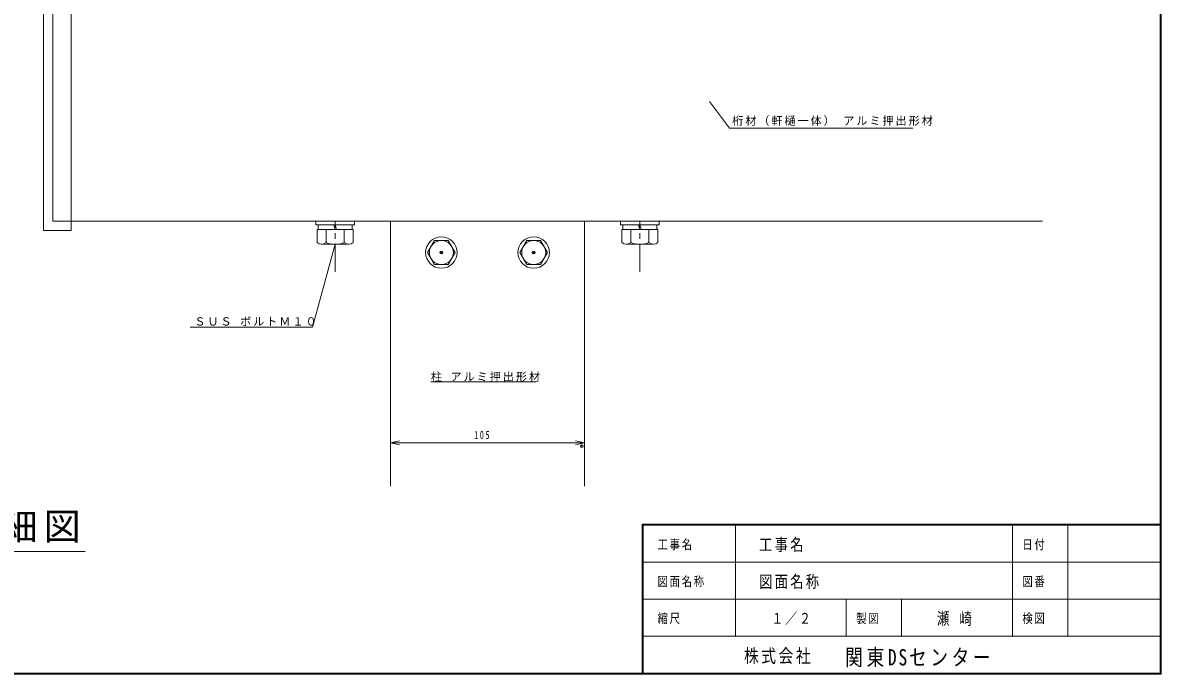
# Model space of a CAD drawing. Units: millimetres, scale not verified. Extents: x -560 to 560, y -380 to 380.
# Drawn here: x -57 to 560, y -380 to -27 of the extents above; entities that cross this region are included whole.
import ezdxf

# ---------------------------------------------------------------- set-up
doc = ezdxf.new("R2010")
doc.units = ezdxf.units.MM
doc.header["$LTSCALE"] = 3
doc.header["$PDMODE"] = 32
doc.header["$PDSIZE"] = 1.5
doc.linetypes.add('CHAIN1', pattern=[8, 5, -1, 1, -1])
doc.layers.add('0-0_0', color=3, linetype='Continuous', lineweight=18)
doc.styles.add('ＭＳ ゴシック', font='')
doc.styles.get('ＭＳ ゴシック').set_extended_font_data('MS Gothic')

# ---------------------------------------------------------------- blocks, each defined once
blk = doc.blocks.new('CADWIN-G12')
at = {"layer": '0-0_0'}
for p, q in [((102.117, -136.78), (123.117, -136.78)), ((122.417, -139.28), (102.817, -139.28)), ((102.817, -139.28), (102.817, -146.386)), ((103.417, -139.28), (103.417, -136.78)), ((107.724, -139.28), (107.724, -146.386)), ((112.617, -139.28), (111.947, -136.78)), ((113.287, -139.28), (112.617, -136.78)), ((117.509, -139.28), (117.509, -146.386)), ((121.817, -136.78), (121.817, -139.28)), ((122.417, -139.28), (122.417, -146.386)), ((119.963, -147.28), (105.271, -147.28))]:
    blk.add_line(p, q, dxfattribs=at)
blk.add_lwpolyline([(102.117, -136.78), (102.117, -134.78), (123.117, -134.78), (123.117, -136.78)], dxfattribs=at)
for centre, radius, start, end in [((105.271, -143.469), 3.811, 229.92557, 310.07441), ((112.617, -133.459), 13.822, 249.26918, 290.73081), ((119.963, -143.469), 3.811, 229.92557, 310.07441)]:
    blk.add_arc(centre, radius, start, end, dxfattribs=at)
blk = doc.blocks.new('CADWIN-G13')
at = {"layer": '0-0_0'}
for p, q in [((267.117, -136.78), (288.117, -136.78)), ((287.417, -139.28), (267.817, -139.28)), ((267.817, -139.28), (267.817, -146.386)), ((268.417, -139.28), (268.417, -136.78)), ((272.724, -139.28), (272.724, -146.386)), ((277.617, -139.28), (276.947, -136.78)), ((278.287, -139.28), (277.617, -136.78)), ((282.509, -139.28), (282.509, -146.386)), ((286.817, -136.78), (286.817, -139.28)), ((287.417, -139.28), (287.417, -146.386)), ((284.963, -147.28), (270.271, -147.28))]:
    blk.add_line(p, q, dxfattribs=at)
blk.add_lwpolyline([(267.117, -136.78), (267.117, -134.78), (288.117, -134.78), (288.117, -136.78)], dxfattribs=at)
for centre, radius, start, end in [((270.271, -143.469), 3.811, 229.92557, 310.07441), ((277.617, -133.459), 13.822, 249.26918, 290.73081), ((284.963, -143.469), 3.811, 229.92557, 310.07441)]:
    blk.add_arc(centre, radius, start, end, dxfattribs=at)
blk = doc.blocks.new('CADWIN-G22')
at = {"layer": '0-0_0'}
blk.add_lwpolyline([(177.622, -151.749), (173.87, -145.249), (166.364, -145.249), (162.611, -151.749), (166.364, -158.249), (173.87, -158.249)], close=True, dxfattribs=at)
for radius in [8.5, 6.5]:
    blk.add_circle((170.117, -151.749), radius, dxfattribs=at)
blk = doc.blocks.new('CADWIN-G23')
at = {"layer": '0-0_0'}
blk.add_lwpolyline([(227.622, -151.749), (223.87, -145.249), (216.364, -145.249), (212.611, -151.749), (216.364, -158.249), (223.87, -158.249)], close=True, dxfattribs=at)
for radius in [8.5, 6.5]:
    blk.add_circle((220.117, -151.749), radius, dxfattribs=at)

msp = doc.modelspace()

# ---------------------------------------------------------------- linework, layer by layer
at = {"layer": '0-0_0'}
for p, q in [((-45.383, -14.78), (-45.383, -139.78)), ((-30.383, -14.78), (-30.383, -139.78)), ((-40.383, -19.78), (-40.383, -134.78)), ((326.176, -84.398), (315.314, -70.034)), ((326.176, -84.398), (425.445, -84.398)), ((-40.383, -134.78), (495.612, -134.78)), ((142.617, -278.143), (142.617, -134.78)), ((247.617, -278.143), (247.617, -134.78)), ((-45.383, -139.78), (-30.383, -139.78)), ((100.252, -192.067), (112.617, -147.28)), ((34.138, -192.067), (100.252, -192.067)), ((164.47, -221.74), (221.305, -221.74)), ((-154.925, -313.52), (-22.761, -313.52))]:
    msp.add_line(p, q, dxfattribs=at)
at = {"layer": '0-0_0', "color": 2, "linetype": 'CHAIN1'}
for p, q in [((112.617, -162.267), (112.617, -134.78)), ((277.617, -162.267), (277.617, -134.78))]:
    msp.add_line(p, q, dxfattribs=at)
at = {"layer": '0-0_0', "color": 7}
for p, q in [((142.617, -276.143), (142.617, -252.781)), ((247.617, -276.143), (247.617, -252.781)), ((142.617, -254.781), (147.508, -253.742)), ((142.617, -254.781), (247.617, -254.781)), ((142.617, -254.781), (147.508, -255.821)), ((247.617, -254.781), (242.726, -253.742)), ((247.617, -254.781), (242.726, -255.821)), ((278.8, -379.4), (278.8, -298.8)), ((278.8, -298.8), (559.4, -298.8)), ((279.4, -379.4), (279.4, -299.4)), ((559.4, -299.4), (279.4, -299.4)), ((329.4, -359.4), (329.4, -299.4)), ((479.4, -359.4), (479.4, -299.4)), ((509.4, -359.4), (509.4, -299.4)), ((559.4, -319.4), (279.4, -319.4)), ((279.4, -339.4), (559.4, -339.4)), ((389.4, -339.4), (389.4, -359.4)), ((419.4, -339.4), (419.4, -359.4)), ((559.4, -359.4), (279.4, -359.4))]:
    msp.add_line(p, q, dxfattribs=at)
for points in [[(560, 380), (560, -380), (-560, -380), (-560, 380)], [(-559.4, -379.4), (-559.4, 379.4), (559.4, 379.4), (559.4, -379.4)]]:
    msp.add_lwpolyline(points, close=True, dxfattribs=at)
at = {"layer": '0-0_0'}
for p in [(170.117, -151.749), (220.117, -151.749)]:
    msp.add_point(p, dxfattribs=at)
at = {"layer": '0-0_0', "color": 5}
msp.add_point((246.143, -256.531), dxfattribs=at)

# ---------------------------------------------------------------- block references
at = {"layer": '0-0_0'}
for name in ['CADWIN-G12', 'CADWIN-G13', 'CADWIN-G22', 'CADWIN-G23']:
    msp.add_blockref(name, (0, 0), dxfattribs=at)

# ---------------------------------------------------------------- texts
at = {"layer": '0-0_0', "color": 7, "attachment_point": 7, "style": 'ＭＳ ゴシック'}
for s, insert, char_height in [('\\T1.18;桁材（軒樋一体）\\~アルミ押出形材', (327.625, -83.229), 4.399), ('\\T1.18;ＳＵＳ\\~ボルトＭ１０', (36.375, -191.553), 4.399), ('\\T1.18;柱\\~アルミ押出形材', (164.47, -221.74), 4.399), ('\\T1.38;\\W0.7;105', (187.917, -252.781), 4.399), ('\\T1.17;断面詳細図', (-138.771, -309.115), 14.66), ('\\T1.17;\\W0.8;工事名', (287.2, -312.9), 5.132), ('\\T1.17;\\W0.8;工事名', (342.2, -313.9), 6.598), ('\\T1.17;\\W0.8;日付', (484.8, -312.9), 5.132), ('\\T1.17;\\W0.8;図面名称', (287.2, -332.9), 5.132), ('\\T1.17;\\W0.8;図面名称', (342.2, -333.9), 6.598), ('\\T1.17;\\W0.8;図番', (484.8, -332.9), 5.132), ('\\T1.17;\\W0.8;縮尺', (287.2, -352.9), 5.132), ('\\T1.17;\\W0.8;\u3000１／２', (341.4, -353.4), 5.865), ('\\T1.17;\\W0.8;製図', (394.8, -352.9), 5.132), ('\\T1.21;\\W0.75;瀬\\~崎', (438.503, -353.9), 6.598), ('\\T1.17;\\W0.8;検図', (484.8, -352.9), 5.132), ('\\T1.17;\\W0.8;株式会社', (334.025, -374.556), 7.331), ('\\T1.2;\\W0.8;関東DSセンター', (388.86, -376.191), 8.798)]:
    msp.add_mtext(s, dxfattribs=dict(at, insert=insert, char_height=char_height))

doc.saveas('drawing.dxf')
